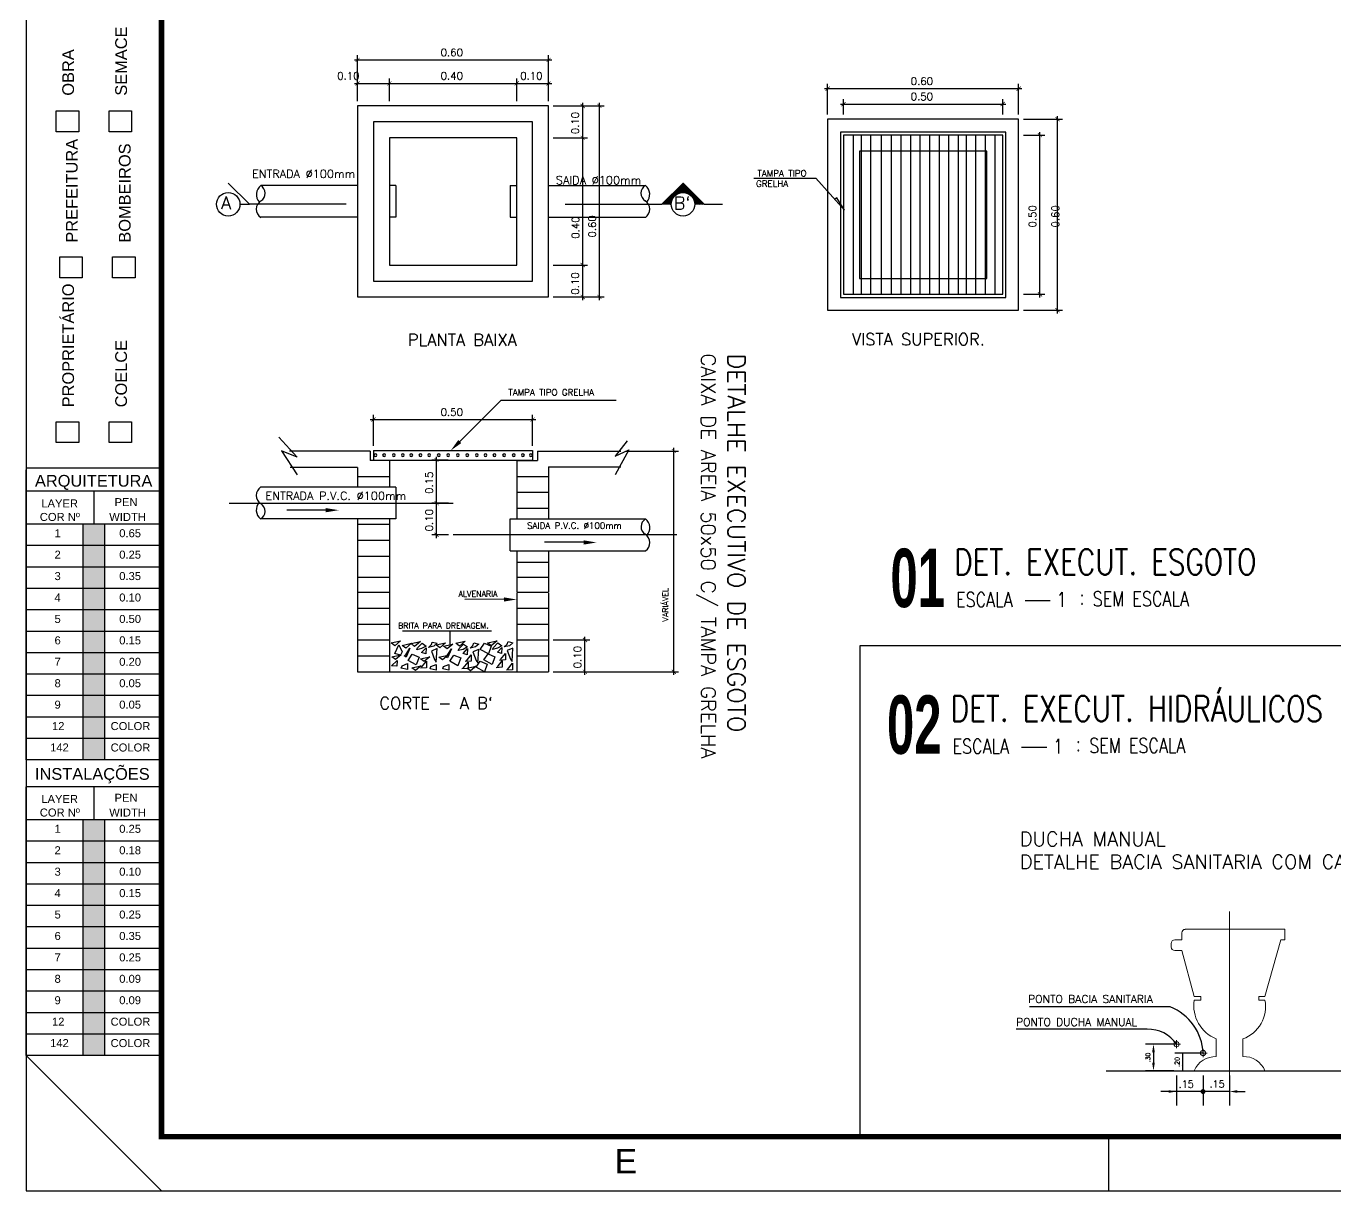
# Model space of a CAD drawing. Header units: millimetres. Extents: x -336 to -33, y -135 to 770.
# Drawn here: x -336.07 to -311.88, y 636.91 to 658.43 of the extents above; entities that cross this region are included whole.
import ezdxf
from ezdxf.enums import TextEntityAlignment as Align

# ---------------------------------------------------------------- set-up
doc = ezdxf.new("R2010")
doc.units = ezdxf.units.MM
doc.header["$LTSCALE"] = 50
doc.header["$MEASUREMENT"] = 0
for name, pattern in [('CENTER2', [28.575, 19.05, -3.175, 3.175, -3.175]), ('DASHDOT2', [0.5, 0.25, -0.125, 0, -0.125]), ('HIDDEN', [0.375, 0.25, -0.125])]:
    doc.linetypes.add(name, pattern=pattern)
doc.layers.get('0').update_dxf_attribs({"linetype": 'CONTINUOUS'})
for name, color, linetype in [('A-LAYOUT', 7, 'CONTINUOUS'), ('A-PEN-R', 1, 'CONTINUOUS'), ('CERC02', 3, 'CONTINUOUS'), ('DETALLHES_CAIXAS', 6, 'CONTINUOUS'), ("PRANCHA - PROJETU'S", 7, 'CONTINUOUS'), ('TEXT', 2, 'CONTINUOUS'), ('TUBELPAREDE', 2, 'CONTINUOUS'), ('TUBULACAO', 2, 'CONTINUOUS'), ('TXT_1', 2, 'CONTINUOUS'), ('TXT_2', 6, 'CONTINUOUS')]:
    doc.layers.add(name, color=color, linetype=linetype)
doc.layers.add('BLOCOS HIDRAULICA', color=4, linetype='CONTINUOUS', lineweight=9)
doc.styles.add('ADITIVOCAD', font='ROMANS.shx')
doc.styles.add('ARIAL', font='arial.ttf', dxfattribs={"height": 2})
doc.styles.add('REG140', font='romans.shx', dxfattribs={"width": 0.8, "height": 0.35})
doc.styles.add('REG80', font='romans.shx', dxfattribs={"width": 0.8, "height": 0.2})
doc.styles.add('ROMANS', font='romans', dxfattribs={"height": 0.1})
doc.styles.add('SANSSERIF2', font='sanssb__.ttf', dxfattribs={"width": 0.8})

# ---------------------------------------------------------------- blocks, each defined once
blk = doc.blocks.new('ADFSGASDFG')
at = {"layer": "PRANCHA - PROJETU'S"}
h = blk.add_hatch(color=1, dxfattribs=at)
h.set_gradient(color1=(255, 0, 0), color2=(255, 0, 0), tint=1)
h.paths.add_polyline_path([(278.03, 60.265), (277.634, 60.265), (277.634, 59.869), (278.03, 59.869)])
h = blk.add_hatch(color=1, dxfattribs=at)
h.set_gradient(color1=(255, 255, 0), color2=(255, 255, 0), tint=1)
h.paths.add_polyline_path([(278.03, 59.473), (278.03, 59.869), (277.634, 59.869), (277.634, 59.473)])
h = blk.add_hatch(color=1, dxfattribs=at)
h.set_gradient(color1=(0, 255, 0), color2=(0, 255, 0), tint=1)
h.paths.add_polyline_path([(278.03, 59.473), (277.634, 59.473), (277.634, 59.077), (278.03, 59.077)])
h = blk.add_hatch(color=1, dxfattribs=at)
h.set_gradient(color1=(0, 255, 255), color2=(0, 255, 255), tint=1)
h.paths.add_polyline_path([(278.03, 59.077), (277.634, 59.077), (277.634, 58.681), (278.03, 58.681)])
h = blk.add_hatch(color=1, dxfattribs=at)
h.set_gradient(color1=(0, 0, 255), color2=(0, 0, 255), tint=1)
h.paths.add_polyline_path([(278.03, 58.681), (277.634, 58.681), (277.634, 58.285), (278.03, 58.285)])
h = blk.add_hatch(color=1, dxfattribs=at)
h.set_gradient(color1=(255, 0, 255), color2=(255, 0, 255), tint=1)
h.paths.add_polyline_path([(278.03, 58.285), (277.634, 58.285), (277.634, 57.889), (278.03, 57.889)])
h = blk.add_hatch(color=1, dxfattribs=at)
h.set_gradient(color1=(255, 255, 255), tint=1)
h.paths.add_polyline_path([(278.03, 57.889), (277.634, 57.889), (277.634, 57.493), (278.03, 57.493)])
h = blk.add_hatch(color=1, dxfattribs=at)
h.set_gradient(color1=(128, 128, 128), color2=(128, 128, 128), tint=1)
h.paths.add_polyline_path([(278.03, 57.493), (277.634, 57.493), (277.634, 57.097), (278.03, 57.097)])
h = blk.add_hatch(color=1, dxfattribs=at)
h.set_gradient(color1=(192, 192, 192), color2=(192, 192, 192), tint=1)
h.paths.add_polyline_path([(278.03, 57.097), (277.634, 57.097), (277.634, 56.701), (278.03, 56.701)])
h = blk.add_hatch(color=1, dxfattribs=at)
h.set_gradient(color1=(204, 0, 0), color2=(204, 0, 0), tint=1)
h.paths.add_polyline_path([(278.03, 56.305), (278.03, 56.701), (277.634, 56.701), (277.634, 56.305)])
h = blk.add_hatch(color=1, dxfattribs=at)
h.set_gradient(color1=(0, 153, 204), color2=(0, 153, 204), tint=1)
h.paths.add_polyline_path([(278.03, 56.305), (277.634, 56.305), (277.634, 55.909), (278.03, 55.909)])
h = blk.add_hatch(color=1, dxfattribs=at)
h.set_gradient(color1=(255, 0, 0), color2=(255, 0, 0), tint=1)
h.paths.add_polyline_path([(278.03, 54.802), (277.634, 54.802), (277.634, 54.406), (278.03, 54.406)])
h = blk.add_hatch(color=1, dxfattribs=at)
h.set_gradient(color1=(255, 255, 0), color2=(255, 255, 0), tint=1)
h.paths.add_polyline_path([(278.03, 54.01), (278.03, 54.406), (277.634, 54.406), (277.634, 54.01)])
h = blk.add_hatch(color=1, dxfattribs=at)
h.set_gradient(color1=(0, 255, 0), color2=(0, 255, 0), tint=1)
h.paths.add_polyline_path([(278.03, 54.01), (277.634, 54.01), (277.634, 53.614), (278.03, 53.614)])
h = blk.add_hatch(color=1, dxfattribs=at)
h.set_gradient(color1=(0, 255, 255), color2=(0, 255, 255), tint=1)
h.paths.add_polyline_path([(278.03, 53.614), (277.634, 53.614), (277.634, 53.218), (278.03, 53.218)])
h = blk.add_hatch(color=1, dxfattribs=at)
h.set_gradient(color1=(0, 0, 255), color2=(0, 0, 255), tint=1)
h.paths.add_polyline_path([(278.03, 53.218), (277.634, 53.218), (277.634, 52.822), (278.03, 52.822)])
h = blk.add_hatch(color=1, dxfattribs=at)
h.set_gradient(color1=(255, 0, 255), color2=(255, 0, 255), tint=1)
h.paths.add_polyline_path([(278.03, 52.822), (277.634, 52.822), (277.634, 52.426), (278.03, 52.426)])
h = blk.add_hatch(color=1, dxfattribs=at)
h.set_gradient(color1=(255, 255, 255), tint=1)
h.paths.add_polyline_path([(278.03, 52.426), (277.634, 52.426), (277.634, 52.03), (278.03, 52.03)])
h = blk.add_hatch(color=1, dxfattribs=at)
h.set_gradient(color1=(128, 128, 128), color2=(128, 128, 128), tint=1)
h.paths.add_polyline_path([(278.03, 52.03), (277.634, 52.03), (277.634, 51.634), (278.03, 51.634)])
h = blk.add_hatch(color=1, dxfattribs=at)
h.set_gradient(color1=(192, 192, 192), color2=(192, 192, 192), tint=1)
h.paths.add_polyline_path([(278.03, 51.634), (277.634, 51.634), (277.634, 51.238), (278.03, 51.238)])
h = blk.add_hatch(color=1, dxfattribs=at)
h.set_gradient(color1=(204, 0, 0), color2=(204, 0, 0), tint=1)
h.paths.add_polyline_path([(278.03, 50.842), (278.03, 51.238), (277.634, 51.238), (277.634, 50.842)])
h = blk.add_hatch(color=1, dxfattribs=at)
h.set_gradient(color1=(0, 153, 204), color2=(0, 153, 204), tint=1)
h.paths.add_polyline_path([(278.03, 50.842), (277.634, 50.842), (277.634, 50.446), (278.03, 50.446)])
at = {"layer": "PRANCHA - PROJETU'S", "color": 1}
for p, q in [((276.578, 107.346), (276.578, 47.946)), ((279.078, 47.946), (276.578, 50.446)), ((296.578, 48.946), (296.578, 47.946)), ((276.578, 47.946), (360.678, 47.946))]:
    blk.add_line(p, q, dxfattribs=at)
at = {"layer": "PRANCHA - PROJETU'S"}
for p, q in [((279.086, 61.299), (276.578, 61.299)), ((276.578, 55.909), (276.578, 61.272)), ((279.086, 60.876), (276.578, 60.876)), ((279.086, 60.876), (276.578, 60.876)), ((277.832, 60.265), (277.832, 60.876)), ((279.086, 60.876), (279.086, 55.909)), ((279.086, 60.265), (276.578, 60.265)), ((277.634, 55.909), (277.634, 60.265)), ((278.03, 55.909), (278.03, 60.265)), ((279.086, 59.869), (276.578, 59.869)), ((279.086, 59.473), (276.578, 59.473)), ((279.086, 59.077), (276.578, 59.077)), ((279.086, 58.681), (276.578, 58.681)), ((279.086, 58.285), (276.578, 58.285)), ((279.086, 57.889), (276.578, 57.889)), ((279.086, 57.493), (276.578, 57.493)), ((279.086, 57.097), (276.578, 57.097)), ((279.086, 56.701), (276.578, 56.701)), ((279.086, 56.305), (276.578, 56.305)), ((279.086, 55.909), (276.578, 55.909)), ((279.086, 55.413), (276.578, 55.413)), ((276.578, 50.446), (276.578, 55.413)), ((277.832, 54.802), (277.832, 55.413)), ((279.086, 55.413), (279.086, 50.446)), ((279.086, 54.802), (276.578, 54.802)), ((277.634, 50.446), (277.634, 54.802)), ((278.03, 50.446), (278.03, 54.802)), ((279.086, 54.406), (276.578, 54.406)), ((279.086, 54.01), (276.578, 54.01)), ((279.086, 53.614), (276.578, 53.614)), ((279.086, 53.218), (276.578, 53.218)), ((279.086, 52.822), (276.578, 52.822)), ((279.086, 52.426), (276.578, 52.426)), ((279.086, 52.03), (276.578, 52.03)), ((279.086, 51.634), (276.578, 51.634)), ((279.086, 51.238), (276.578, 51.238)), ((279.086, 50.842), (276.578, 50.842)), ((279.086, 50.446), (276.578, 50.446))]:
    blk.add_line(p, q, dxfattribs=at)
at = {"layer": "PRANCHA - PROJETU'S", "color": 4, "const_width": 0.1}
blk.add_lwpolyline([(279.078, 106.346), (359.678, 106.346), (359.678, 48.946), (279.078, 48.946)], close=True, dxfattribs=at)
at = {"layer": "PRANCHA - PROJETU'S"}
for points in [[(277.13, 67.904), (277.548, 67.904), (277.548, 67.518), (277.13, 67.518)], [(278.109, 67.904), (278.526, 67.904), (278.526, 67.518), (278.109, 67.518)], [(277.197, 65.206), (277.615, 65.206), (277.615, 64.821), (277.197, 64.821)], [(278.176, 65.206), (278.594, 65.206), (278.594, 64.821), (278.176, 64.821)], [(277.13, 62.158), (277.548, 62.158), (277.548, 61.773), (277.13, 61.773)], [(278.109, 62.158), (278.526, 62.158), (278.526, 61.773), (278.109, 61.773)]]:
    blk.add_lwpolyline(points, close=True, dxfattribs=at)
at = {"layer": "PRANCHA - PROJETU'S", "color": 2, "style": 'ARIAL'}
for s, height, p in [('SEMACE', 0.2168, (278.224, 68.185)), ('OBRA', 0.2168, (277.245, 68.185)), ('PREFEITURA', 0.2168, (277.312, 65.469)), ('BOMBEIROS', 0.2168, (278.291, 65.469)), ('PROPRIETÁRIO', 0.21676, (277.245, 62.426)), ('COELCE', 0.2168, (278.224, 62.426))]:
    blk.add_text(s, height=height, rotation=90, dxfattribs=at).set_placement(p, align=Align.TOP_LEFT)
for s, p in [('ARQUITETURA', (276.74, 61.176)), ('INSTALAÇÕES', (276.74, 55.759))]:
    blk.add_text(s, height=0.21676, dxfattribs=at).set_placement(p, align=Align.TOP_LEFT)
at = {"layer": "PRANCHA - PROJETU'S", "style": 'ARIAL'}
for s, height, p in [('LAYER', 0.1479, (276.858, 60.724)), ('PEN', 0.1479, (278.211, 60.747)), ('COR Nº', 0.1479, (276.83, 60.474)), ('WIDTH', 0.1479, (278.113, 60.474)), ('1', 0.148, (277.102, 60.173)), ('0.65', 0.1479, (278.298, 60.173)), ('2', 0.148, (277.102, 59.777)), ('0.25', 0.1479, (278.298, 59.777)), ('3', 0.148, (277.102, 59.381)), ('0.35', 0.1479, (278.298, 59.381)), ('4', 0.148, (277.102, 58.985)), ('0.10', 0.1479, (278.298, 58.985)), ('5', 0.148, (277.102, 58.589)), ('0.50', 0.1479, (278.298, 58.589)), ('6', 0.148, (277.102, 58.193)), ('0.15', 0.1479, (278.298, 58.193)), ('0.20', 0.1479, (278.298, 57.797)), ('7', 0.148, (277.102, 57.797)), ('8', 0.148, (277.102, 57.401)), ('0.05', 0.1479, (278.298, 57.401)), ('9', 0.148, (277.102, 57.005)), ('0.05', 0.1479, (278.298, 57.005)), ('12', 0.1479, (277.055, 56.609)), ('COLOR', 0.1479, (278.138, 56.609)), ('142', 0.1479, (277.02, 56.213)), ('COLOR', 0.1479, (278.138, 56.213)), ('LAYER', 0.1479, (276.858, 55.261)), ('PEN', 0.1479, (278.211, 55.284)), ('COR Nº', 0.1479, (276.83, 55.011)), ('WIDTH', 0.1479, (278.113, 55.011)), ('1', 0.148, (277.102, 54.71)), ('0.25', 0.1479, (278.298, 54.71)), ('2', 0.148, (277.102, 54.314)), ('0.18', 0.1479, (278.298, 54.314)), ('3', 0.148, (277.102, 53.918)), ('0.10', 0.1479, (278.298, 53.918)), ('4', 0.148, (277.102, 53.522)), ('0.15', 0.1479, (278.298, 53.522)), ('5', 0.148, (277.102, 53.126)), ('0.25', 0.1479, (278.298, 53.126)), ('6', 0.148, (277.102, 52.73)), ('0.35', 0.1479, (278.298, 52.73)), ('7', 0.148, (277.102, 52.334)), ('0.25', 0.1479, (278.298, 52.334)), ('8', 0.148, (277.102, 51.938)), ('0.09', 0.1479, (278.298, 51.938)), ('9', 0.148, (277.102, 51.542)), ('0.09', 0.1479, (278.298, 51.542)), ('12', 0.1479, (277.055, 51.146)), ('COLOR', 0.1479, (278.138, 51.146)), ('142', 0.1479, (277.02, 50.75)), ('COLOR', 0.1479, (278.138, 50.75))]:
    blk.add_text(s, height=height, dxfattribs=at).set_placement(p, align=Align.TOP_LEFT)
at = {"layer": "PRANCHA - PROJETU'S", "color": 50, "linetype": 'Continuous', "style": 'ARIAL'}
blk.add_text('E', height=0.45, dxfattribs=at).set_placement((287.661, 48.496), align=Align.MIDDLE)
blk = doc.blocks.new('CRBODADOSÇ')
at = {"layer": "PRANCHA - PROJETU'S", "color": 3}
blk.add_line((164.825, 196.917), (165.288, 196.917), dxfattribs=at)
at = {"layer": "PRANCHA - PROJETU'S", "color": 3, "style": 'REG80', "width": 0.8}
for s, p in [('ESCALA', (163.548, 196.799)), ('1', (165.407, 196.799)), (':', (165.829, 196.842))]:
    blk.add_text(s, height=0.27, dxfattribs=at).set_placement(p)
at = {"layer": "PRANCHA - PROJETU'S", "color": 2, "style": 'REG140', "width": 0.8}
for tag, p in [('PROJETO', (163.521, 198.067)), ('DESENHO', (163.516, 197.395))]:
    blk.add_attdef(tag, p, '', height=0.472, dxfattribs=at)
at = {"layer": "PRANCHA - PROJETU'S", "style": 'SANSSERIF2', "width": 0.6}
blk.add_attdef('00', text='', height=1.08, dxfattribs=at).set_placement((162.84, 196.795), align=Align.CENTER)
at = {"layer": "PRANCHA - PROJETU'S", "color": 3, "style": 'REG80', "width": 0.8}
blk.add_attdef('ESCALA', (166.075, 196.813), '', height=0.27, dxfattribs=at)
blk = doc.blocks.new('*X1049')
at = {"color": 0}
for p, q in [((101.59, 65.457), (101.923, 65.79)), ((102.251, 65.457), (101.919, 65.789)), ((101.608, 65.457), (101.932, 65.781)), ((101.626, 65.457), (101.941, 65.772)), ((101.643, 65.457), (101.95, 65.763)), ((101.661, 65.457), (101.958, 65.755)), ((101.759, 65.543), (101.716, 65.586)), ((101.765, 65.554), (101.725, 65.594)), ((101.772, 65.565), (101.733, 65.603)), ((101.78, 65.575), (101.742, 65.612)), ((101.788, 65.584), (101.751, 65.621)), ((101.797, 65.593), (101.76, 65.63)), ((101.807, 65.601), (101.769, 65.639)), ((101.817, 65.609), (101.778, 65.648)), ((101.827, 65.615), (101.787, 65.656)), ((101.839, 65.622), (101.795, 65.665)), ((101.851, 65.627), (101.804, 65.674)), ((101.864, 65.632), (101.813, 65.683)), ((101.878, 65.636), (101.822, 65.692)), ((101.892, 65.639), (101.831, 65.701)), ((101.908, 65.641), (101.84, 65.709)), ((101.847, 65.626), (101.967, 65.746)), ((101.925, 65.641), (101.848, 65.718)), ((101.944, 65.64), (101.857, 65.727)), ((101.966, 65.636), (101.866, 65.736)), ((101.874, 65.635), (101.976, 65.737)), ((101.993, 65.627), (101.875, 65.745)), ((102.035, 65.602), (101.884, 65.754)), ((102.198, 65.457), (101.893, 65.762)), ((101.897, 65.64), (101.985, 65.728)), ((102.216, 65.457), (101.901, 65.771)), ((102.233, 65.457), (101.91, 65.78)), ((101.916, 65.641), (101.994, 65.719)), ((101.933, 65.641), (102.003, 65.71)), ((101.949, 65.639), (102.011, 65.702)), ((101.964, 65.636), (102.02, 65.693)), ((101.978, 65.633), (102.029, 65.684)), ((101.991, 65.628), (102.038, 65.675)), ((102.003, 65.622), (102.047, 65.666)), ((102.015, 65.616), (102.056, 65.657)), ((102.025, 65.609), (102.065, 65.649)), ((102.036, 65.602), (102.073, 65.64)), ((102.045, 65.594), (102.082, 65.631)), ((102.054, 65.585), (102.091, 65.622)), ((102.062, 65.576), (102.1, 65.613)), ((102.07, 65.566), (102.109, 65.604)), ((102.077, 65.555), (102.118, 65.595)), ((102.084, 65.544), (102.126, 65.587)), ((101.597, 65.457), (101.592, 65.462)), ((101.615, 65.457), (101.601, 65.471)), ((101.632, 65.457), (101.61, 65.48)), ((101.65, 65.457), (101.619, 65.488)), ((101.668, 65.457), (101.627, 65.497)), ((101.685, 65.457), (101.636, 65.506)), ((101.703, 65.457), (101.645, 65.515)), ((101.721, 65.457), (101.654, 65.524)), ((101.737, 65.458), (101.663, 65.533)), ((101.738, 65.475), (101.672, 65.541)), ((101.679, 65.457), (101.753, 65.531)), ((101.74, 65.49), (101.68, 65.55)), ((101.744, 65.505), (101.689, 65.559)), ((101.696, 65.457), (101.744, 65.504)), ((101.748, 65.518), (101.698, 65.568)), ((101.753, 65.531), (101.707, 65.577)), ((101.714, 65.457), (101.739, 65.482)), ((101.732, 65.457), (101.737, 65.463)), ((102.18, 65.457), (102.067, 65.571)), ((102.09, 65.532), (102.135, 65.578)), ((102.163, 65.457), (102.092, 65.528)), ((102.095, 65.52), (102.144, 65.569)), ((102.099, 65.506), (102.153, 65.56)), ((102.145, 65.457), (102.1, 65.502)), ((102.102, 65.492), (102.162, 65.551)), ((102.127, 65.457), (102.104, 65.48)), ((102.105, 65.477), (102.171, 65.542)), ((102.106, 65.46), (102.179, 65.534)), ((102.109, 65.457), (102.106, 65.461)), ((102.121, 65.457), (102.188, 65.525)), ((102.138, 65.457), (102.197, 65.516)), ((102.156, 65.457), (102.206, 65.507)), ((102.174, 65.457), (102.215, 65.498)), ((102.191, 65.457), (102.224, 65.489)), ((102.209, 65.457), (102.232, 65.481)), ((102.227, 65.457), (102.241, 65.472)), ((102.244, 65.457), (102.25, 65.463))]:
    blk.add_line(p, q, dxfattribs=at)

msp = doc.modelspace()

# ---------------------------------------------------------------- linework, layer by layer
at = {"color": 8}
for p, q in [((-314.924, 640.31), (-317.526, 640.31)), ((-315.349, 639.898), (-317.771, 639.898)), ((-314.694, 639.13), (-314.694, 639.13))]:
    msp.add_line(p, q, dxfattribs=at)
at = {"color": 8, "linetype": 'ByBlock'}
for p, q in [((-314.856, 639.62), (-315.38, 639.62)), ((-315.233, 639.473), (-315.233, 639.277)), ((-314.694, 639.457), (-314.694, 639.13)), ((-314.807, 639.043), (-314.807, 638.485)), ((-314.317, 639.043), (-314.317, 638.485)), ((-314.317, 639.043), (-314.317, 638.485)), ((-313.827, 639.043), (-313.827, 638.485)), ((-313.827, 638.746), (-315.097, 638.746)), ((-313.682, 638.746), (-313.536, 638.746))]:
    msp.add_line(p, q, dxfattribs=at)
at = {"linetype": 'ByBlock'}
for p, q in [((-314.317, 639.457), (-314.841, 639.457)), ((-314.856, 639.13), (-315.38, 639.13))]:
    msp.add_line(p, q, dxfattribs=at)
at = {"color": 8}
for centre, radius, start, end in [((-315.268, 639.422), 0.952, 2.1023, 68.8424), ((-315.333, 639.261), 0.637, 34.3393, 91.4406)]:
    msp.add_arc(centre, radius, start, end, dxfattribs=at)
at = {"color": 8, "linetype": 'ByBlock'}
for points in [[(-315.257, 639.473), (-315.208, 639.473), (-315.233, 639.62)], [(-314.709, 639.365), (-314.678, 639.365), (-314.694, 639.457)], [(-315.257, 639.277), (-315.208, 639.277), (-315.233, 639.13)], [(-314.709, 639.222), (-314.678, 639.222), (-314.694, 639.13)], [(-314.952, 638.771), (-314.952, 638.722), (-314.807, 638.746)], [(-313.682, 638.771), (-313.682, 638.722), (-313.827, 638.746)]]:
    msp.add_solid(points, dxfattribs=at)
at = {"layer": 'A-LAYOUT', "linetype": 'ByBlock'}
for p, q in [((-330, 657.81), (-326.353, 657.81)), ((-329.941, 657.049), (-329.941, 657.899)), ((-326.412, 657.049), (-326.412, 657.899)), ((-330, 657.378), (-329.294, 657.378)), ((-329.941, 657.049), (-329.941, 657.466)), ((-329.411, 657.378), (-326.941, 657.378)), ((-329.353, 657.049), (-329.353, 657.466)), ((-329.353, 657.049), (-329.353, 657.466)), ((-327.059, 657.378), (-326.353, 657.378)), ((-327, 657.049), (-327, 657.466)), ((-327, 657.049), (-327, 657.466)), ((-326.412, 657.049), (-326.412, 657.466)), ((-321.254, 656.802), (-321.254, 657.368)), ((-317.725, 656.802), (-317.725, 657.368)), ((-321.313, 657.28), (-317.667, 657.28)), ((-320.96, 656.802), (-320.96, 657.084)), ((-318.019, 656.802), (-318.019, 657.084)), ((-326.324, 656.96), (-325.383, 656.96)), ((-326.324, 656.96), (-325.693, 656.96)), ((-325.781, 656.313), (-325.781, 657.019)), ((-325.472, 653.372), (-325.472, 657.019)), ((-321.019, 656.996), (-317.961, 656.996)), ((-317.637, 656.714), (-316.917, 656.714)), ((-317.006, 653.126), (-317.006, 656.773)), ((-326.324, 656.372), (-325.693, 656.372)), ((-326.324, 656.372), (-325.693, 656.372)), ((-325.781, 653.961), (-325.781, 656.431)), ((-317.637, 656.42), (-317.242, 656.42)), ((-317.33, 653.42), (-317.33, 656.479)), ((-326.324, 654.019), (-325.693, 654.019)), ((-326.324, 654.019), (-325.693, 654.019)), ((-325.781, 653.372), (-325.781, 654.078)), ((-317.637, 653.479), (-317.242, 653.479)), ((-326.324, 653.431), (-325.383, 653.431)), ((-326.324, 653.431), (-325.693, 653.431)), ((-317.637, 653.185), (-316.917, 653.185)), ((-329.706, 651.165), (-326.647, 651.165)), ((-329.647, 650.682), (-329.647, 651.253)), ((-326.706, 650.682), (-326.706, 651.253)), ((-324.986, 650.583), (-324.008, 650.583)), ((-324.096, 646.444), (-324.096, 650.642)), ((-328.265, 650.417), (-328.57, 650.417)), ((-328.482, 649.563), (-328.482, 650.476)), ((-328.261, 649.621), (-328.57, 649.621)), ((-328.261, 649.621), (-328.57, 649.621)), ((-328.482, 648.974), (-328.482, 649.68)), ((-328.261, 649.033), (-328.57, 649.033)), ((-326.324, 647.091), (-325.651, 647.091)), ((-325.739, 646.444), (-325.739, 647.149)), ((-326.324, 646.502), (-324.008, 646.502)), ((-326.324, 646.502), (-325.651, 646.502))]:
    msp.add_line(p, q, dxfattribs=at)
at = {"layer": 'A-LAYOUT', "linetype": 'HIDDEN', "ltscale": 0.5}
for p, q in [((-326.706, 656.666), (-329.647, 656.666)), ((-329.647, 656.666), (-329.647, 653.725)), ((-326.706, 653.725), (-326.706, 656.666)), ((-329.647, 653.725), (-326.706, 653.725))]:
    msp.add_line(p, q, dxfattribs=at)
at = {"layer": 'A-LAYOUT'}
for p, q in [((-321.254, 656.714), (-321.254, 653.185)), ((-317.725, 656.714), (-321.254, 656.714)), ((-317.725, 653.185), (-317.725, 656.714)), ((-321.019, 656.479), (-321.019, 653.42)), ((-317.961, 656.479), (-321.019, 656.479)), ((-317.961, 653.42), (-317.961, 656.479)), ((-318.314, 656.126), (-320.666, 656.126)), ((-320.666, 656.126), (-320.666, 653.773)), ((-318.314, 653.773), (-318.314, 656.126)), ((-322.615, 655.627), (-321.475, 655.627)), ((-321.475, 655.627), (-320.945, 655.037)), ((-329.941, 655.49), (-331.73, 655.49)), ((-329.235, 655.49), (-329.353, 655.49)), ((-329.235, 655.49), (-329.235, 654.902)), ((-327.118, 655.49), (-327.118, 654.902)), ((-327.118, 655.49), (-327, 655.49)), ((-326.412, 655.49), (-324.622, 655.49)), ((-321.085, 655.261), (-321.124, 655.236)), ((-320.945, 655.037), (-321.085, 655.261)), ((-329.941, 654.902), (-331.73, 654.902)), ((-329.235, 654.902), (-329.353, 654.902)), ((-327.118, 654.902), (-327, 654.902)), ((-326.412, 654.902), (-324.622, 654.902)), ((-320.666, 653.773), (-318.314, 653.773)), ((-321.019, 653.42), (-317.961, 653.42)), ((-321.254, 653.185), (-317.725, 653.185)), ((-328.053, 650.758), (-327.288, 651.522)), ((-327.288, 651.522), (-325.164, 651.522)), ((-331.398, 650.841), (-331.059, 650.468)), ((-331.347, 650.587), (-331.059, 650.146)), ((-331.059, 650.468), (-331.347, 650.587)), ((-329.647, 650.594), (-326.706, 650.594)), ((-329.647, 650.594), (-329.647, 650.417)), ((-326.706, 650.594), (-326.706, 650.417)), ((-324.961, 650.773), (-325.181, 650.485)), ((-324.927, 650.604), (-325.181, 650.146)), ((-325.181, 650.485), (-324.927, 650.604)), ((-329.647, 650.417), (-326.706, 650.417)), ((-329.235, 649.916), (-331.733, 649.916)), ((-329.235, 649.916), (-329.235, 649.327)), ((-330.528, 649.49), (-331.248, 649.491)), ((-329.235, 649.327), (-331.733, 649.327)), ((-327.118, 649.327), (-324.62, 649.327)), ((-327.118, 648.739), (-327.118, 649.327)), ((-325.763, 648.897), (-326.484, 648.896)), ((-327.118, 648.739), (-324.62, 648.739)), ((-327.238, 647.843), (-327.959, 647.842)), ((-329.108, 647.257), (-327.467, 647.257)), ((-328.235, 647.257), (-328.235, 647.009)), ((-329.322, 647.038), (-329.149, 647.075)), ((-329.255, 646.985), (-329.322, 647.038)), ((-329.149, 647.075), (-329.255, 646.985)), ((-329.255, 646.842), (-329.179, 647)), ((-329.179, 647), (-329.119, 646.872)), ((-329.119, 646.992), (-328.946, 647.03)), ((-329.051, 646.94), (-329.119, 646.992)), ((-328.946, 647.03), (-329.051, 646.94)), ((-329.051, 646.819), (-328.976, 646.94)), ((-328.976, 646.94), (-329.044, 646.774)), ((-328.953, 647.023), (-328.78, 647.06)), ((-328.886, 646.97), (-328.953, 647.023)), ((-328.78, 647.06), (-328.886, 646.97)), ((-328.848, 646.91), (-328.833, 646.947)), ((-328.758, 646.932), (-328.848, 646.91)), ((-328.833, 646.947), (-328.75, 647.03)), ((-328.675, 646.977), (-328.758, 646.932)), ((-328.758, 646.857), (-328.675, 646.947)), ((-328.75, 647.03), (-328.675, 646.977)), ((-328.675, 646.947), (-328.682, 646.834)), ((-328.63, 646.955), (-328.577, 647.008)), ((-328.532, 646.977), (-328.63, 646.955)), ((-328.577, 647.008), (-328.562, 647.053)), ((-328.471, 646.932), (-328.577, 646.887)), ((-328.562, 647.053), (-328.471, 647.03)), ((-328.471, 647.03), (-328.532, 646.977)), ((-328.487, 647), (-328.313, 647.038)), ((-328.419, 646.947), (-328.487, 647)), ((-328.487, 646.684), (-328.471, 646.932)), ((-328.313, 647.038), (-328.419, 646.947)), ((-328.351, 646.977), (-328.178, 647.015)), ((-328.283, 646.925), (-328.351, 646.977)), ((-328.178, 647.015), (-328.283, 646.925)), ((-328.283, 646.804), (-328.208, 646.925)), ((-328.208, 646.925), (-328.276, 646.759)), ((-328.125, 647.03), (-327.952, 647.068)), ((-328.057, 646.977), (-328.125, 647.03)), ((-328.08, 646.895), (-328.065, 646.932)), ((-327.989, 646.917), (-328.08, 646.895)), ((-328.065, 646.932), (-327.982, 647.015)), ((-327.952, 647.068), (-328.057, 646.977)), ((-327.907, 646.962), (-327.989, 646.917)), ((-327.989, 646.842), (-327.907, 646.932)), ((-327.982, 647.015), (-327.907, 646.962)), ((-327.907, 646.932), (-327.914, 646.819)), ((-327.861, 646.94), (-327.809, 646.992)), ((-327.764, 646.962), (-327.861, 646.94)), ((-327.809, 646.992), (-327.794, 647.038)), ((-327.703, 646.917), (-327.809, 646.872)), ((-327.794, 647.038), (-327.703, 647.015)), ((-327.703, 647.015), (-327.764, 646.962)), ((-327.718, 646.669), (-327.703, 646.917)), ((-327.673, 646.917), (-327.598, 647.03)), ((-327.523, 646.834), (-327.673, 646.917)), ((-327.598, 647.03), (-327.47, 646.977)), ((-327.538, 647.038), (-327.364, 647.075)), ((-327.47, 646.985), (-327.538, 647.038)), ((-327.47, 646.977), (-327.523, 646.834)), ((-327.364, 647.075), (-327.47, 646.985)), ((-327.447, 646.917), (-327.432, 646.955)), ((-327.357, 646.94), (-327.447, 646.917)), ((-327.432, 646.955), (-327.349, 647.038)), ((-327.274, 646.985), (-327.357, 646.94)), ((-327.357, 646.865), (-327.274, 646.955)), ((-327.349, 647.038), (-327.274, 646.985)), ((-327.274, 646.955), (-327.282, 646.842)), ((-327.229, 646.962), (-327.176, 647.015)), ((-327.131, 646.985), (-327.229, 646.962)), ((-327.176, 647.015), (-327.161, 647.06)), ((-327.071, 646.94), (-327.176, 646.895)), ((-327.161, 647.06), (-327.071, 647.038)), ((-327.071, 647.038), (-327.131, 646.985)), ((-327.086, 646.691), (-327.071, 646.94)), ((-329.315, 646.616), (-329.209, 646.714)), ((-329.307, 646.782), (-329.134, 646.819)), ((-329.24, 646.729), (-329.307, 646.782)), ((-329.149, 646.812), (-329.255, 646.842)), ((-329.134, 646.819), (-329.24, 646.729)), ((-329.209, 646.714), (-329.217, 646.609)), ((-329.119, 646.872), (-329.149, 646.812)), ((-329.081, 646.797), (-329.051, 646.819)), ((-329.044, 646.774), (-329.081, 646.797)), ((-329.006, 646.714), (-328.931, 646.827)), ((-328.856, 646.631), (-329.006, 646.714)), ((-328.931, 646.827), (-328.803, 646.774)), ((-328.803, 646.774), (-328.856, 646.631)), ((-328.78, 646.744), (-328.607, 646.782)), ((-328.712, 646.691), (-328.78, 646.744)), ((-328.682, 646.834), (-328.758, 646.857)), ((-328.758, 646.586), (-328.667, 646.699)), ((-328.607, 646.782), (-328.712, 646.691)), ((-328.667, 646.699), (-328.667, 646.579)), ((-328.577, 646.887), (-328.517, 646.729)), ((-328.517, 646.729), (-328.487, 646.684)), ((-328.441, 646.774), (-328.268, 646.812)), ((-328.374, 646.722), (-328.441, 646.774)), ((-328.268, 646.812), (-328.374, 646.722)), ((-328.313, 646.782), (-328.283, 646.804)), ((-328.276, 646.759), (-328.313, 646.782)), ((-328.238, 646.699), (-328.163, 646.812)), ((-328.087, 646.616), (-328.238, 646.699)), ((-328.163, 646.812), (-328.035, 646.759)), ((-328.035, 646.759), (-328.087, 646.616)), ((-327.914, 646.819), (-327.989, 646.842)), ((-327.989, 646.571), (-327.899, 646.684)), ((-327.839, 646.699), (-327.952, 646.691)), ((-327.929, 646.706), (-327.839, 646.819)), ((-327.899, 646.684), (-327.899, 646.564)), ((-327.839, 646.819), (-327.839, 646.699)), ((-327.809, 646.872), (-327.749, 646.714)), ((-327.749, 646.714), (-327.718, 646.669)), ((-327.749, 646.586), (-327.673, 646.699)), ((-327.673, 646.699), (-327.545, 646.646)), ((-327.605, 646.722), (-327.53, 646.834)), ((-327.455, 646.639), (-327.605, 646.722)), ((-327.53, 646.834), (-327.402, 646.782)), ((-327.402, 646.782), (-327.455, 646.639)), ((-327.282, 646.842), (-327.357, 646.865)), ((-327.357, 646.594), (-327.267, 646.706)), ((-327.206, 646.722), (-327.319, 646.714)), ((-327.297, 646.729), (-327.206, 646.842)), ((-327.267, 646.706), (-327.267, 646.586)), ((-327.206, 646.842), (-327.206, 646.722)), ((-327.176, 646.895), (-327.116, 646.737)), ((-327.116, 646.737), (-327.086, 646.691)), ((-329.353, 646.502), (-327, 646.502)), ((-329.217, 646.609), (-329.315, 646.616)), ((-329.134, 646.571), (-329.119, 646.616)), ((-329.021, 646.548), (-329.134, 646.571)), ((-329.119, 646.616), (-329.021, 646.654)), ((-329.021, 646.654), (-329.021, 646.548)), ((-328.938, 646.579), (-328.765, 646.616)), ((-328.871, 646.526), (-328.938, 646.579)), ((-328.765, 646.616), (-328.871, 646.526)), ((-328.667, 646.579), (-328.78, 646.571)), ((-328.599, 646.556), (-328.584, 646.601)), ((-328.487, 646.533), (-328.599, 646.556)), ((-328.584, 646.601), (-328.487, 646.639)), ((-328.487, 646.639), (-328.487, 646.533)), ((-328.366, 646.556), (-328.351, 646.601)), ((-328.253, 646.533), (-328.366, 646.556)), ((-328.351, 646.601), (-328.253, 646.639)), ((-328.253, 646.639), (-328.253, 646.533)), ((-327.899, 646.564), (-328.012, 646.556)), ((-327.922, 646.571), (-327.749, 646.609)), ((-327.854, 646.518), (-327.922, 646.571)), ((-327.749, 646.609), (-327.854, 646.518)), ((-327.598, 646.503), (-327.749, 646.586)), ((-327.545, 646.646), (-327.598, 646.503)), ((-327.267, 646.586), (-327.379, 646.579)), ((-327.078, 646.541), (-327.191, 646.533)), ((-327.169, 646.548), (-327.078, 646.661)), ((-327.078, 646.661), (-327.078, 646.541))]:
    msp.add_line(p, q, dxfattribs=at)
at = {"layer": 'A-LAYOUT', "linetype": 'CENTER2'}
for p, q in [((-332.312, 649.621), (-328.173, 649.621)), ((-324.041, 649.033), (-328.173, 649.033))]:
    msp.add_line(p, q, dxfattribs=at)
at = {"layer": 'A-LAYOUT', "linetype": 'ByBlock', "const_width": 0.0115}
for points in [[(-329.903, 657.849), (-329.979, 657.772)], [(-326.45, 657.772), (-326.374, 657.849)], [(-329.903, 657.416), (-329.979, 657.339)], [(-329.391, 657.339), (-329.314, 657.416)], [(-329.314, 657.416), (-329.391, 657.339)], [(-326.962, 657.416), (-327.038, 657.339)], [(-327.038, 657.339), (-326.962, 657.416)], [(-326.45, 657.339), (-326.374, 657.416)], [(-321.216, 657.318), (-321.293, 657.241)], [(-317.764, 657.241), (-317.687, 657.318)], [(-325.743, 656.922), (-325.819, 656.999)], [(-325.433, 656.922), (-325.51, 656.999)], [(-320.922, 657.034), (-320.999, 656.957)], [(-318.058, 656.957), (-317.981, 657.034)], [(-316.967, 656.676), (-317.044, 656.752)], [(-325.819, 656.41), (-325.743, 656.334)], [(-325.743, 656.334), (-325.819, 656.41)], [(-317.292, 656.382), (-317.369, 656.458)], [(-325.743, 653.981), (-325.819, 654.058)], [(-325.819, 654.058), (-325.743, 653.981)], [(-325.819, 653.47), (-325.743, 653.393)], [(-325.51, 653.47), (-325.433, 653.393)], [(-317.369, 653.517), (-317.292, 653.441)], [(-317.044, 653.223), (-316.967, 653.147)], [(-329.609, 651.203), (-329.685, 651.127)], [(-326.744, 651.127), (-326.668, 651.203)], [(-324.058, 650.545), (-324.134, 650.622)], [(-328.444, 650.379), (-328.52, 650.456)], [(-328.52, 649.66), (-328.444, 649.583)], [(-328.444, 649.583), (-328.52, 649.66)], [(-328.52, 649.072), (-328.444, 648.995)], [(-325.701, 647.052), (-325.777, 647.129)], [(-325.777, 646.541), (-325.701, 646.464)], [(-324.134, 646.541), (-324.058, 646.464)]]:
    msp.add_lwpolyline(points, dxfattribs=at)
at = {"layer": 'A-LAYOUT'}
for centre, radius, start, end in [((-331.602, 655.326), 0.209, 128.1461, 222.7189), ((-331.815, 655.347), 0.166, 302.166, 59.5336), ((-324.538, 655.347), 0.166, 120.4664, 237.834), ((-324.751, 655.326), 0.209, 317.2811, 51.8539), ((-331.63, 655.053), 0.182, 122.166, 236.2528), ((-324.723, 655.053), 0.182, 303.7472, 57.834), ((-329.61, 650.506), 0.0265, 0, 180), ((-329.61, 650.506), 0.0265, 180, 0), ((-329.452, 650.506), 0.0265, 0, 180), ((-329.452, 650.506), 0.0265, 180, 0), ((-329.271, 650.506), 0.0265, 0, 180), ((-329.271, 650.506), 0.0265, 180, 0), ((-329.105, 650.506), 0.0265, 0, 180), ((-329.105, 650.506), 0.0265, 180, 0), ((-328.948, 650.506), 0.0265, 0, 180), ((-328.948, 650.506), 0.0265, 180, 0), ((-328.78, 650.506), 0.0265, 0, 180), ((-328.78, 650.506), 0.0265, 180, 0), ((-328.619, 650.506), 0.0265, 0, 180), ((-328.619, 650.506), 0.0265, 180, 0), ((-328.442, 650.506), 0.0265, 0, 180), ((-328.442, 650.506), 0.0265, 180, 0), ((-328.266, 650.506), 0.0265, 0, 180), ((-328.266, 650.506), 0.0265, 180, 0), ((-328.089, 650.506), 0.0265, 0, 180), ((-328.089, 650.506), 0.0265, 180, 0), ((-327.913, 650.506), 0.0265, 0, 180), ((-327.913, 650.506), 0.0265, 180, 0), ((-327.736, 650.506), 0.0265, 0, 180), ((-327.736, 650.506), 0.0265, 180, 0), ((-327.578, 650.506), 0.0265, 0, 180), ((-327.578, 650.506), 0.0265, 180, 0), ((-327.413, 650.506), 0.0265, 0, 180), ((-327.413, 650.506), 0.0265, 180, 0), ((-327.234, 650.506), 0.0265, 0, 180), ((-327.234, 650.506), 0.0265, 180, 0), ((-327.056, 650.506), 0.0265, 0, 180), ((-327.056, 650.506), 0.0265, 180, 0), ((-326.885, 650.506), 0.0265, 0, 180), ((-326.885, 650.506), 0.0265, 180, 0), ((-326.739, 650.506), 0.0265, 0, 180), ((-326.739, 650.506), 0.0265, 180, 0), ((-331.632, 649.765), 0.182, 123.7472, 237.834), ((-331.604, 649.492), 0.209, 137.2811, 231.8539), ((-331.817, 649.47), 0.166, 300.4664, 57.834), ((-324.536, 649.184), 0.166, 120.4664, 237.834), ((-324.749, 649.163), 0.209, 317.2811, 51.8539), ((-324.721, 648.89), 0.182, 303.7472, 57.834)]:
    msp.add_arc(centre, radius, start, end, dxfattribs=at)
for points in [[(-328.025, 650.73), (-328.081, 650.786), (-328.219, 650.592)], [(-330.528, 649.529), (-330.528, 649.451), (-330.292, 649.49)], [(-325.763, 648.933), (-325.763, 648.854), (-325.528, 648.893)], [(-327.238, 647.879), (-327.238, 647.801), (-327.003, 647.839)]]:
    msp.add_solid(points, dxfattribs=at)
at = {"layer": 'A-PEN-R'}
for p, q in [((-320.65, 637.911), (-320.65, 646.989)), ((-320.65, 646.989), (-270.465, 646.989))]:
    msp.add_line(p, q, dxfattribs=at)
at = {"layer": 'BLOCOS HIDRAULICA', "linetype": 'DASHDOT2'}
msp.add_line((-313.827, 638.64), (-313.827, 642.071), dxfattribs=at)
at = {"layer": 'BLOCOS HIDRAULICA'}
for p, q in [((-314.709, 641.548), (-314.709, 641.678)), ((-314.644, 641.744), (-312.803, 641.744)), ((-312.803, 641.744), (-312.803, 641.548)), ((-314.905, 641.417), (-314.905, 641.482)), ((-314.84, 641.548), (-314.709, 641.548)), ((-312.879, 641.548), (-313.173, 640.502)), ((-312.803, 641.548), (-312.879, 641.548)), ((-314.709, 641.352), (-314.84, 641.352)), ((-314.48, 640.502), (-314.709, 641.352)), ((-314.358, 640.502), (-314.48, 640.502)), ((-314.48, 640.437), (-314.358, 640.437)), ((-314.358, 640.437), (-314.358, 640.502)), ((-313.173, 640.502), (-313.283, 640.502)), ((-313.283, 640.437), (-313.173, 640.437)), ((-314.072, 639.392), (-314.072, 639.718)), ((-313.582, 639.718), (-313.582, 639.392)), ((-314.881, 639.62), (-314.733, 639.62)), ((-314.391, 639.457), (-314.243, 639.457))]:
    msp.add_line(p, q, dxfattribs=at)
at = {"layer": 'BLOCOS HIDRAULICA', "color": 8}
for p, q in [((-313.283, 640.502), (-313.283, 640.437)), ((-313.173, 639.13), (-314.48, 639.13))]:
    msp.add_line(p, q, dxfattribs=at)
at = {"layer": 'BLOCOS HIDRAULICA', "linetype": 'Continuous'}
for p, q in [((-314.807, 639.546), (-314.807, 639.694)), ((-314.317, 639.383), (-314.317, 639.531))]:
    msp.add_line(p, q, dxfattribs=at)
at = {"layer": 'BLOCOS HIDRAULICA'}
for centre in [(-314.807, 639.62), (-314.317, 639.457)]:
    msp.add_circle(centre, 0.0481, dxfattribs=at)
for centre, radius, start, end in [((-314.644, 641.678), 0.0653, 90, 180), ((-314.84, 641.482), 0.0653, 90, 180), ((-314.84, 641.417), 0.0653, 180, 270), ((-313.824, 640.334), 0.664, 171.092, 248.1169), ((-313.801, 640.318), 0.639, 290.0734, 10.7177), ((-314.085, 638.963), 0.429, 88.2287, 157.0098), ((-313.559, 638.977), 0.415, 21.6607, 93.1009)]:
    msp.add_arc(centre, radius, start, end, dxfattribs=at)
at = {"layer": 'DETALLHES_CAIXAS'}
for p, q in [((-329.941, 656.96), (-329.941, 653.431)), ((-326.412, 656.96), (-329.941, 656.96)), ((-326.412, 653.431), (-326.412, 656.96)), ((-327, 656.372), (-329.353, 656.372)), ((-329.353, 656.372), (-329.353, 654.019)), ((-327, 654.019), (-327, 656.372)), ((-320.96, 656.42), (-320.96, 653.479)), ((-318.019, 656.42), (-320.96, 656.42)), ((-320.784, 656.42), (-320.784, 653.479)), ((-320.637, 656.42), (-320.637, 653.479)), ((-320.46, 656.42), (-320.46, 653.479)), ((-320.264, 656.42), (-320.264, 653.479)), ((-320.078, 656.42), (-320.078, 653.479)), ((-319.902, 656.42), (-319.902, 653.479)), ((-319.725, 656.42), (-319.725, 653.479)), ((-319.549, 656.42), (-319.549, 653.479)), ((-319.372, 656.42), (-319.372, 653.479)), ((-319.196, 656.42), (-319.196, 653.479)), ((-319.019, 656.42), (-319.019, 653.479)), ((-318.843, 656.42), (-318.843, 653.479)), ((-318.696, 656.42), (-318.696, 653.479)), ((-318.519, 656.42), (-318.519, 653.479)), ((-318.343, 656.42), (-318.343, 653.479)), ((-318.166, 656.42), (-318.166, 653.479)), ((-318.019, 653.479), (-318.019, 656.42)), ((-329.353, 654.019), (-327, 654.019)), ((-320.96, 653.479), (-318.019, 653.479)), ((-329.941, 653.431), (-326.412, 653.431)), ((-329.71, 650.583), (-331.197, 650.583)), ((-329.71, 650.583), (-329.71, 650.408)), ((-326.618, 650.583), (-325.075, 650.583)), ((-326.618, 650.583), (-326.618, 650.408)), ((-329.353, 650.408), (-329.71, 650.408)), ((-329.353, 650.408), (-329.353, 649.916)), ((-327, 650.408), (-327, 649.327)), ((-327, 650.408), (-326.618, 650.408)), ((-329.941, 650.28), (-331.184, 650.28)), ((-329.941, 650.28), (-329.941, 649.916)), ((-329.941, 650.114), (-329.353, 650.114)), ((-327, 650.114), (-326.412, 650.114)), ((-326.412, 650.294), (-326.412, 649.327)), ((-326.412, 650.294), (-325.075, 650.294)), ((-327, 649.82), (-326.412, 649.82)), ((-327, 649.526), (-326.412, 649.526)), ((-329.941, 649.327), (-329.941, 647.973)), ((-329.941, 649.232), (-329.353, 649.232)), ((-329.353, 649.327), (-329.353, 647.973)), ((-329.941, 648.937), (-329.353, 648.937)), ((-329.941, 648.643), (-329.353, 648.643)), ((-327, 648.739), (-327, 647.973)), ((-326.412, 648.739), (-326.412, 647.973)), ((-327, 648.531), (-326.412, 648.531)), ((-329.941, 648.252), (-329.353, 648.252)), ((-327, 648.252), (-326.412, 648.252)), ((-329.941, 647.973), (-329.941, 646.502)), ((-329.941, 647.973), (-329.353, 647.973)), ((-329.353, 647.973), (-329.353, 646.502)), ((-327, 647.973), (-326.412, 647.973)), ((-327, 647.958), (-327, 646.502)), ((-326.412, 647.958), (-326.412, 646.502)), ((-329.941, 647.679), (-329.353, 647.679)), ((-327, 647.679), (-326.412, 647.679)), ((-329.941, 647.385), (-329.353, 647.385)), ((-327, 647.385), (-326.412, 647.385)), ((-329.941, 647.091), (-329.353, 647.091)), ((-327, 647.091), (-326.412, 647.091)), ((-329.941, 646.797), (-329.353, 646.797)), ((-327, 646.797), (-326.412, 646.797)), ((-329.941, 646.502), (-329.353, 646.502)), ((-327, 646.502), (-326.412, 646.502))]:
    msp.add_line(p, q, dxfattribs=at)
at = {"layer": 'TUBELPAREDE'}
msp.add_line((-316.104, 639.13), (-311.62, 639.13), dxfattribs=at)
at = {"layer": 'TUBULACAO', "color": 8, "const_width": 0.0454}
msp.add_lwpolyline([(-314.34, 638.746, 1), (-314.294, 638.746, 1)], format="xyb", close=True, dxfattribs=at)
at = {"layer": 'TXT_1'}
for p, q in [((-332.331, 655.536), (-331.937, 655.143)), ((-323.927, 655.536), (-324.32, 655.143)), ((-323.534, 655.143), (-323.927, 655.536)), ((-332.114, 655.143), (-331.937, 655.143)), ((-324.144, 655.143), (-324.32, 655.143)), ((-323.534, 655.143), (-323.711, 655.143))]:
    msp.add_line(p, q, dxfattribs=at)
for centre in [(-332.331, 655.143), (-323.927, 655.143)]:
    msp.add_circle(centre, 0.217, dxfattribs=at)
at = {"layer": 'TXT_2', "linetype": 'CENTER2'}
for p, q in [((-330.153, 655.143), (-331.937, 655.143)), ((-326.105, 655.143), (-324.32, 655.143)), ((-323.534, 655.143), (-323.2, 655.143))]:
    msp.add_line(p, q, dxfattribs=at)

# ---------------------------------------------------------------- block references
at = {"layer": "PRANCHA - PROJETU'S", "color": 1}
msp.add_blockref('ADFSGASDFG', (-612.643, 588.965), dxfattribs=at)
at = {"layer": "PRANCHA - PROJETU'S"}
for p, values in [((-482.43, 450.903), {'ESCALA': 'SEM ESCALA', 'DESENHO': 'DET. EXECUT. ESGOTO', '00': '01'}), ((-482.494, 448.192), {'ESCALA': 'SEM ESCALA', 'DESENHO': 'DET. EXECUT. HIDRÁULICOS', '00': '02'})]:
    msp.add_blockref('CRBODADOSÇ', p, dxfattribs=at).add_auto_attribs(values)
at = {"layer": 'TXT_1', "xscale": -1.176362552986596, "yscale": 1.176362552987934, "zscale": 1.176362552987666}
msp.add_blockref('*X1049', (-204.031, 578.142), dxfattribs=at)

# ---------------------------------------------------------------- texts
at = {"color": 8, "linetype": 'ByBlock', "style": 'ROMANS'}
msp.add_text('.30', height=0.0817, rotation=90, dxfattribs=at).set_placement((-315.334, 639.376), align=Align.MIDDLE_CENTER)
msp.add_text('.20', height=0.0871, rotation=90, dxfattribs=at).set_placement((-314.795, 639.293), align=Align.MIDDLE)
for p in [(-314.627, 638.882), (-314.057, 638.885)]:
    msp.add_text('.15', height=0.1307, dxfattribs=at).set_placement(p, align=Align.MIDDLE_CENTER)
at = {"layer": 'A-LAYOUT', "style": 'ROMANS'}
for s, p in [('0.60', (-328.406, 657.879)), ('0.10', (-330.317, 657.446)), ('0.40', (-328.406, 657.446)), ('0.10', (-326.935, 657.446)), ('0.60', (-319.719, 657.348)), ('0.50', (-319.719, 657.064)), ('0.50', (-328.406, 651.234))]:
    msp.add_text(s, height=0.1376, dxfattribs=at).set_placement(p)
for s, height, p in [('0.10', 0.1376, (-325.85, 656.437)), ('0.40', 0.1376, (-325.846, 654.506)), ('0.60', 0.1376, (-325.536, 654.528)), ('0.50', 0.1376, (-317.399, 654.714)), ('0.60', 0.1376, (-316.977, 654.714)), ('0.10', 0.1376, (-325.85, 653.473)), ('0.15', 0.1376, (-328.551, 649.79)), ('0.10', 0.1376, (-328.551, 649.098)), ('VARIÁVEL', 0.1059, (-324.199, 647.431)), ('0.10', 0.1376, (-325.808, 646.567))]:
    msp.add_text(s, height=height, rotation=90, dxfattribs=at).set_placement(p)
for s, height, p in [('ENTRADA %%C100mm', 0.15293, (-331.89, 655.706)), ('SAIDA %%C100mm', 0.15293, (-326.276, 655.588)), ('TAMPA TIPO', 0.1176, (-322.551, 655.716)), ('GRELHA', 0.1176, (-322.577, 655.523)), ('TAMPA TIPO GRELHA ', 0.11764, (-327.154, 651.667)), ('ENTRADA P.V.C. %%C100mm', 0.15293, (-331.642, 649.755)), ('SAIDA P.V.C. %%C100mm', 0.11764, (-326.809, 649.205)), ('ALVENARIA', 0.1059, (-328.076, 647.944)), ('BRITA PARA DRENAGEM.', 0.10587, (-329.192, 647.356))]:
    msp.add_text(s, height=height, dxfattribs=at).set_placement(p, align=Align.MIDDLE_LEFT)
at = {"layer": 'CERC02', "style": 'ROMANS'}
for s, p in [('PONTO BACIA SANITARIA', (-317.549, 640.528)), ('PONTO DUCHA MANUAL', (-317.772, 640.102))]:
    msp.add_text(s, height=0.1452, dxfattribs=at).set_placement(p, align=Align.TOP_LEFT)
at = {"layer": 'TEXT', "style": 'ROMANS'}
for s, p in [('DUCHA MANUAL', (-317.703, 643.544)), ('DETALHE BACIA SANITARIA COM CAIXA ACOPLADA', (-317.703, 643.123))]:
    msp.add_text(s, height=0.26136, dxfattribs=at).set_placement(p, align=Align.TOP_LEFT)
at = {"layer": 'TXT_1', "style": 'ADITIVOCAD'}
for s, height, p in [('A', 0.235, (-332.372, 655.172)), ('B`', 0.2353, (-323.942, 655.166)), ('PLANTA BAIXA', 0.22057, (-328.006, 652.637)), ('VISTA SUPERIOR.', 0.22057, (-319.577, 652.648)), ('CORTE - A B`', 0.22057, (-328.489, 645.924))]:
    msp.add_text(s, height=height, dxfattribs=at).set_placement(p, align=Align.MIDDLE)
at = {"layer": 'TXT_2', "style": 'ADITIVOCAD'}
for s, height, p in [('CAIXA DE AREIA 50x50 C/ TAMPA GRELHA', 0.26468, (-323.591, 652.385)), ('DETALHE EXECUTIVO DE ESGOTO', 0.3235, (-323.099, 652.385))]:
    msp.add_text(s, height=height, rotation=270, dxfattribs=at).set_placement(p)

doc.saveas('drawing.dxf')
